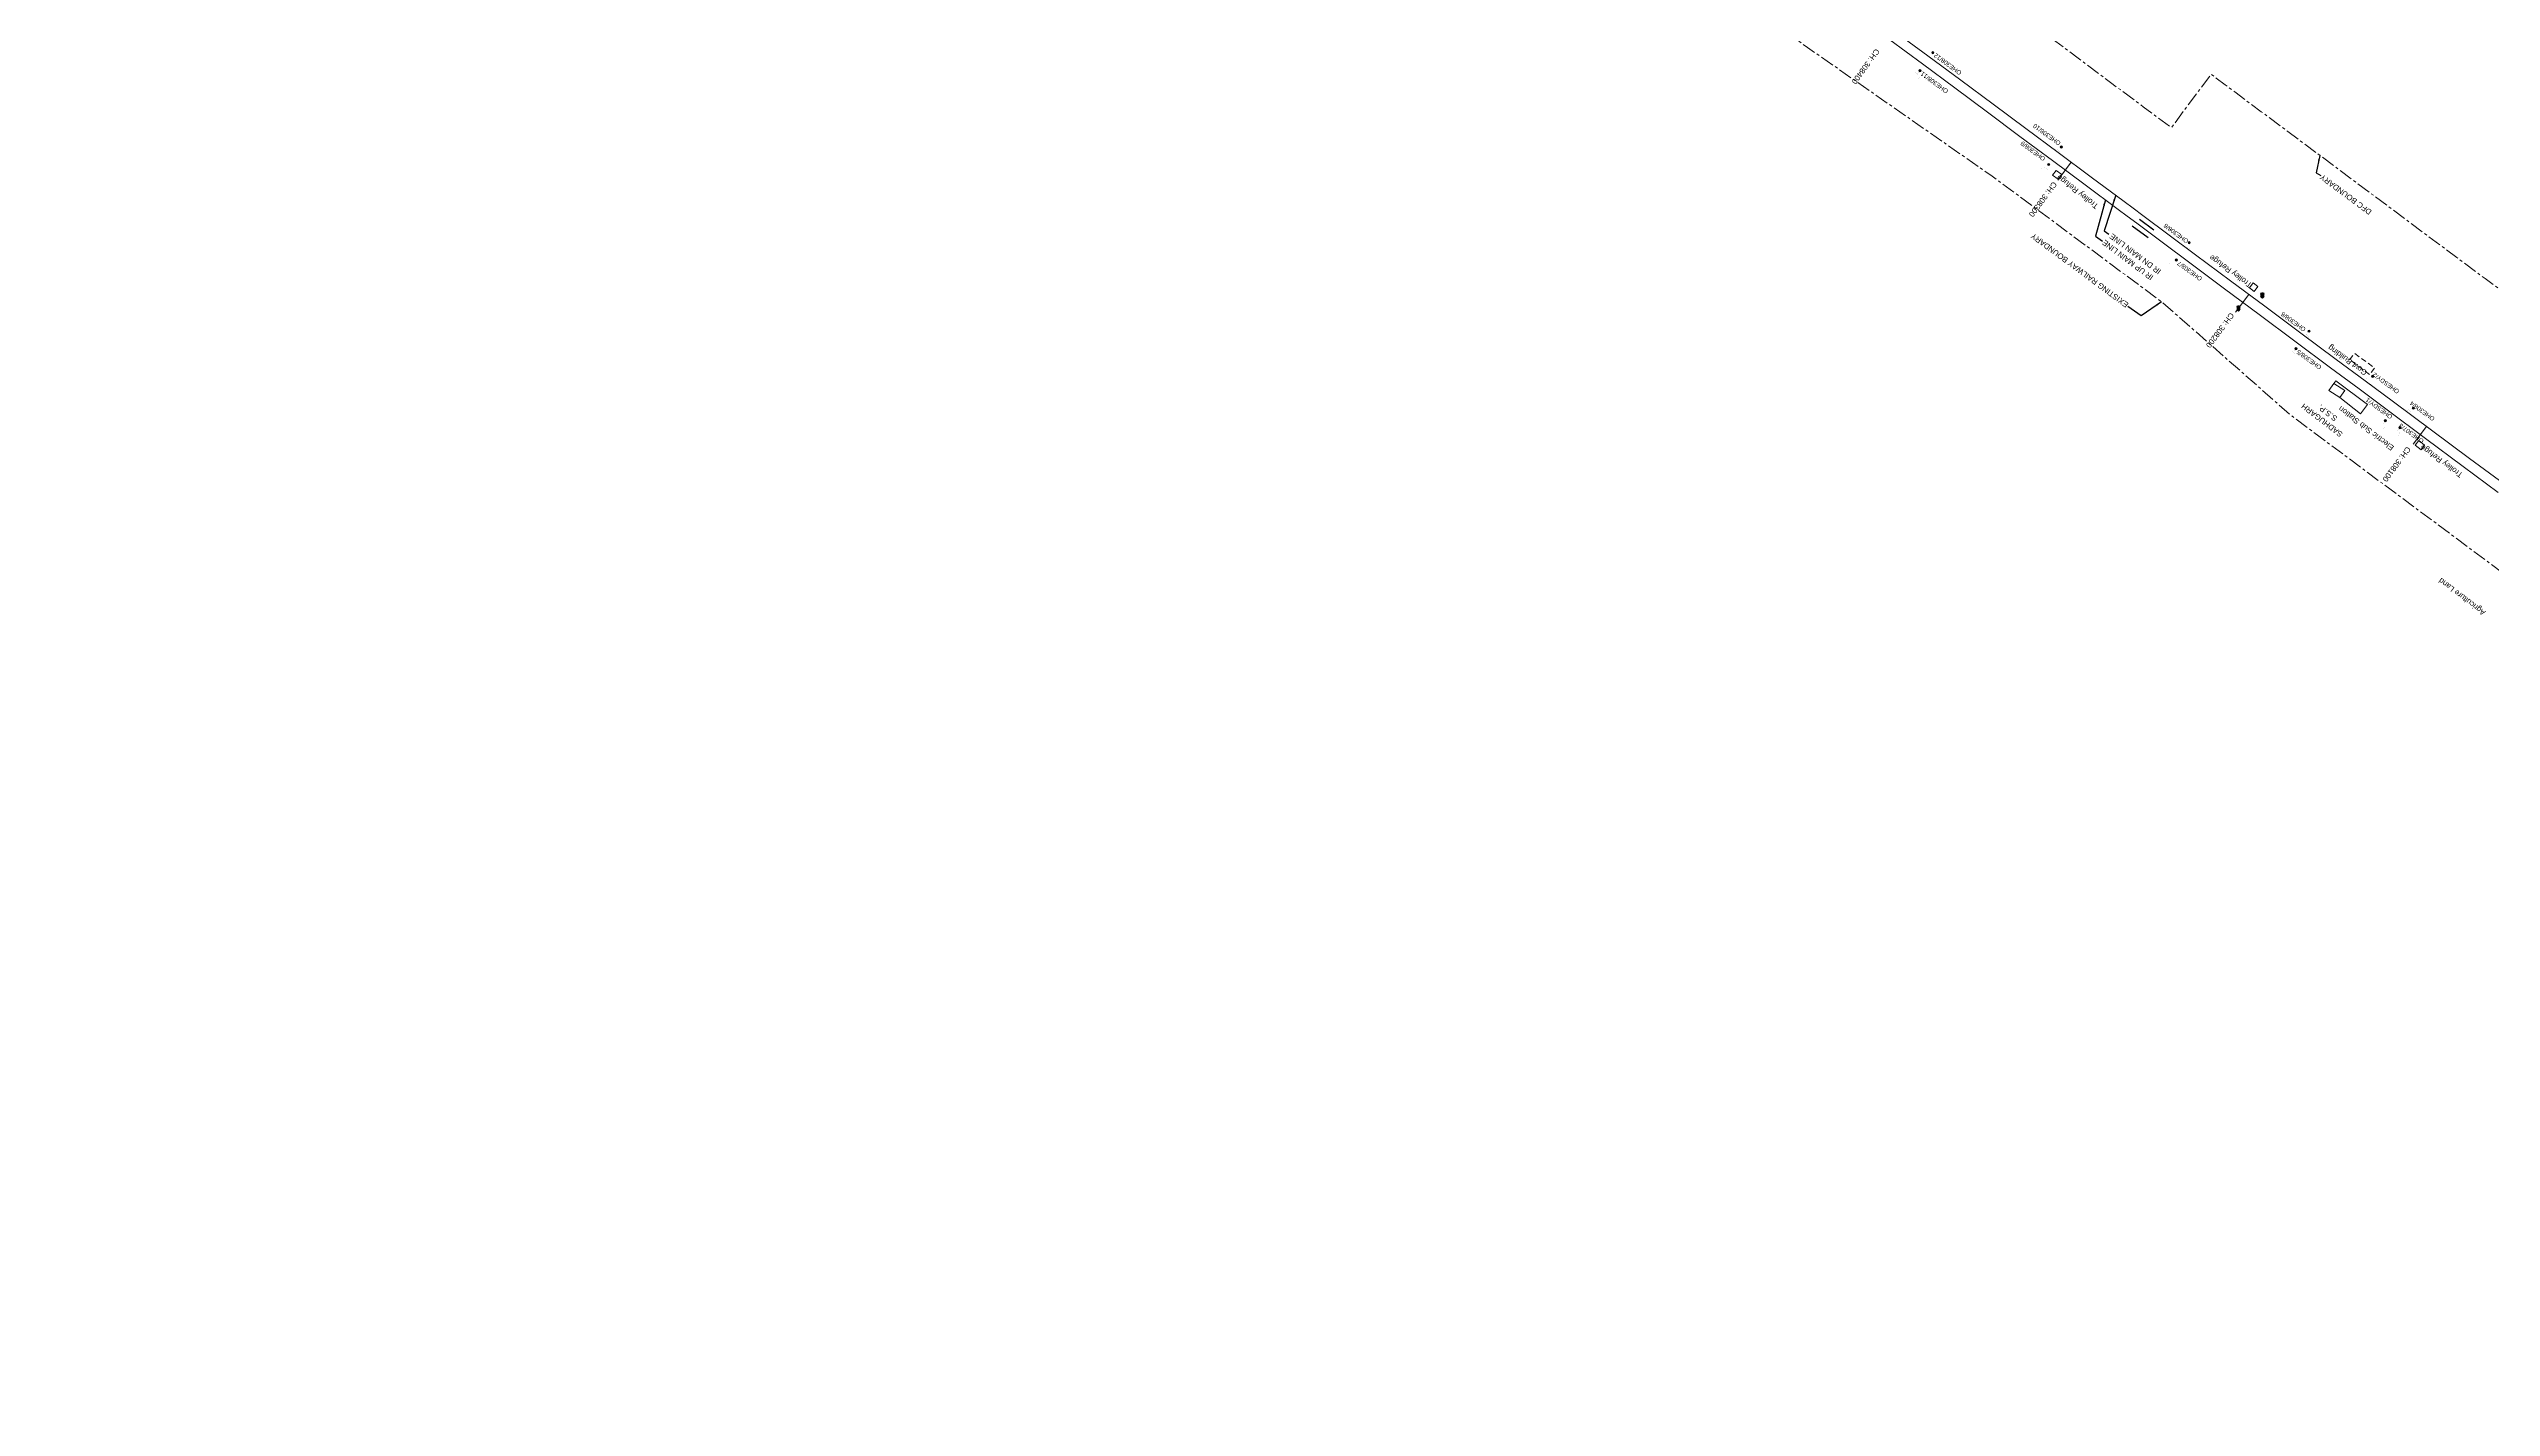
# Model space of a CAD drawing. Header units: metres. Extents: x 628572 to 650094, y 3375792 to 3391117.
# Drawn here: x 637224 to 638328, y 3384189 to 3384803 of the extents above; entities that cross this region are included whole.
import ezdxf
from ezdxf.enums import TextEntityAlignment as Align

# ---------------------------------------------------------------- set-up
doc = ezdxf.new("R2010")
doc.units = ezdxf.units.M
doc.header["$MEASUREMENT"] = 0
doc.linetypes.add('CENTER', pattern=[2, 1.25, -0.25, 0.25, -0.25])
doc.linetypes.add('DASHED', pattern=[0.75, 0.5, -0.25])
for name, color, linetype, lineweight in [('DFCC BOUNDARY', 6, 'CENTER', 0), ('Existing Chainage', 7, 'Continuous', 0), ('Existing IR Track', 143, 'Continuous', 0), ('Existing Railway Boundary', 7, 'CENTER', 0), ('Fence', 251, 'FENCELINE1', 0), ('flow direction', 7, 'Continuous', 0), ('Govt buliding', 251, 'Continuous', 0), ('OHE MAST', 8, 'Continuous', 0), ('Side Details', 251, 'Continuous', 0), ('Sign Board', 251, 'Continuous', 0), ('Text', 251, 'Continuous', 0), ('Trolley Stand', 251, 'Continuous', 0)]:
    doc.layers.add(name, color=color, linetype=linetype, lineweight=lineweight)
doc.styles.get("Standard").update_dxf_attribs({"font": 'arial.ttf'})
doc.styles.add('Style-Arial', font='arial.ttf')
doc.styles.add('Text', font='arial.ttf', dxfattribs={"height": 2})
doc.linetypes.add('FENCELINE1', pattern='A,6.35,-2.54,[133,ltypeshp.shx,S=2.54,R=0,X=-2.54,Y=0],-2.54,25.4', length=36.83)
doc.dimstyles.new('ISO-25', dxfattribs={"dimtxt": 2.5, "dimasz": 2.5, "dimexe": 1.25, "dimexo": 0.625, "dimtad": 1, "dimtxsty": 'Standard', "dimcen": 2.5, "dimadec": 0, "dimazin": 0, "dimtfac": 1, "dimtmove": 0, "dimatfit": 3, "dimfxl": 1, "dimarcsym": 0})

# ---------------------------------------------------------------- blocks, each defined once
blk = doc.blocks.new('SIG')
for color, points in [(1, [(-0.2, 0.4, 0.180295), (0, 0.3, -0.00255), (0, 0.3, -0.00255), (0, 0.3, 0.180295), (0.2, 0.4, -0.002654), (0.2, 0.4, 0.184495), (0.3, 0.7, 1.000001), (-0.3, 0.7, 0.184495), (-0.2, 0.4, -0.002654)]), (2, [(0.2, -0.2, -0.002654), (0.2, -0.2, 0.184495), (0.3, 0, 1.000001), (-0.3, 0, 0.184495), (-0.2, -0.2, -0.002654), (-0.2, -0.2, 0.180295), (0, -0.3, -0.00255), (0, -0.3, -0.00255), (0, -0.3, 0.180295)]), (3, [(0.2, -0.9, -0.002654), (0.2, -0.9, 0.184495), (0.3, -0.6, 1.000001), (-0.3, -0.6, 0.184495), (-0.2, -0.9, -0.002654), (-0.2, -0.9, 0.395599)])]:
    blk.add_hatch(color=color).paths.add_polyline_path(points)
for p, q in [((-0.3, 1), (-0.3, -0.9)), ((0.3, -0.9), (0.3, 1))]:
    blk.add_line(p, q)
at = {"flags": 128}
for points in [[(-0.3, 1), (-0.8, 1, 0.198758), (-0.4, 0.4, 0.003814), (-0.3, 0.4)], [(-0.3, 0.3), (-0.8, 0.3, 0.198758), (-0.4, -0.2, 0.003727), (-0.3, -0.3)], [(0.3, 1), (0.8, 1, -0.198758), (0.4, 0.4, -0.003814), (0.3, 0.4)], [(0.3, 0.3), (0.8, 0.3, -0.198758), (0.4, -0.2, -0.003727), (0.3, -0.3)], [(-0.3, -0.3), (-0.8, -0.3, 0.198758), (-0.4, -0.9, 0.003639), (-0.3, -0.9)], [(0.3, -0.3), (0.8, -0.3, -0.198758), (0.4, -0.9, -0.003639), (0.3, -0.9)]]:
    blk.add_lwpolyline(points, format="xyb", dxfattribs=at)
for centre, radius, start, end in [((0, 0.9), 0.324, 12.4049, 167.5951), ((0, 0.8), 0.357, 27.7578, 152.2422), ((0, -0.9), 0.324, 181.4572, 358.5428)]:
    blk.add_arc(centre, radius, start, end)
blk = doc.blocks.new('OHE MAST')
h = blk.add_hatch(color=256)
edge = h.paths.add_edge_path()
edge.add_arc((0, 0), 0.514, 0, 360)
at = {"const_width": 0.01, "flags": 128}
for points in [[(1.5, 3.5), (1.5, 2), (-1.5, 2), (-1.5, 3.5)], [(0, 2), (0, 0)]]:
    blk.add_lwpolyline(points, dxfattribs=at)
blk.add_circle((0, 0), 0.514)

msp = doc.modelspace()

# ---------------------------------------------------------------- linework, layer by layer
at = {"layer": 'DFCC BOUNDARY', "ltscale": 5, "flags": 128}
msp.add_lwpolyline([(638800.4356, 3384308.0183), (638800.0709, 3384308.2903), (638782.9098, 3384321.0311), (638765.4346, 3384334.0645), (638746.7681, 3384347.8893), (638731.6626, 3384359.1392), (638714.8066, 3384371.6463), (638702.9844, 3384380.333), (638686.8607, 3384392.3553), (638671.2432, 3384403.9352), (638654.9377, 3384416.0699), (638633.31, 3384432.0831), (638616.9435, 3384444.2364), (638598.9144, 3384457.6713), (638582.2593, 3384470.0107), (638567.7486, 3384480.8537), (638550.9406, 3384493.3327), (638542.8429, 3384499.3068), (638525.605, 3384512.1591), (638512.7428, 3384521.713), (638504.2228, 3384528.0973), (638522.1163, 3384552.1771), (638518.1846, 3384555.1232), (638514.2321, 3384558.034), (638502.8078, 3384566.537), (638489.0841, 3384576.7696), (638484.2493, 3384580.3202), (638469.0821, 3384591.6224), (638453.673, 3384603.0822), (638442.7887, 3384611.1681), (638436.9671, 3384615.5207), (638433.1239, 3384618.3643), (638422.6768, 3384626.15), (638421.7616, 3384626.841), (638416.9885, 3384630.396), (638413.1012, 3384633.2849), (638408.3574, 3384636.8252), (638390.9872, 3384649.7597), (638375.2051, 3384661.4992), (638359.3145, 3384673.3195), (638342.4009, 3384685.9192), (638325.1097, 3384698.8001), (638312.4131, 3384708.2627), (638299.5727, 3384717.8325), (638283.421, 3384729.8812), (638267.2814, 3384741.9209), (638251.6382, 3384753.5751), (638235.9993, 3384765.2261), (638224.0076, 3384774.1592), (638212.0144, 3384783.0934), (638207.7475, 3384786.2668), (638203.5953, 3384789.3812), (638201.3188, 3384791.0703), (638183.4175, 3384766.9966), (638170.7093, 3384776.4258), (638155.9545, 3384787.3756), (638141.3247, 3384798.3001), (638126.6118, 3384809.2868), (638111.8422, 3384820.247), (638097.0315, 3384831.2376), (638082.1528, 3384842.145), (638067.464, 3384852.9132), (638051.7008, 3384864.6071), (638035.8973, 3384876.3309), (638021.4774, 3384887.0878), (638006.9332, 3384897.9374), (637991.016, 3384909.7218), (637975.1911, 3384921.438), (637959.0599, 3384933.4393), (637942.934, 3384945.4368), (637927.2777, 3384957.0663), (637896.6047, 3384979.8664), (637881.4445, 3384991.1435), (637866.0852, 3385002.5538), (637850.6639, 3385014.01), (637835.2895, 3385025.4333), (637819.8923, 3385036.8737), (637804.6903, 3385048.163), (637789.5352, 3385059.4175), (637773.3954, 3385071.4282), (637757.1659, 3385083.5056), (637741.3046, 3385095.2664), (637725.4311, 3385107.0364), (637708.0351, 3385119.9738), (637693.5501, 3385130.7463), (637676.8901, 3385143.1092), (637663.2517, 3385153.2332), (637647.9996, 3385164.5636), (637617.174, 3385187.4675), (637616.877, 3385187.6879), (637600.9579, 3385199.5024), (637585.8584, 3385210.7298), (637570.6517, 3385222.0369), (637537.9694, 3385246.2774), (637522.2745, 3385257.9344), (637506.6669, 3385269.5267), (637479.5547, 3385289.98), (637466.4628, 3385299.5728), (637446.4408, 3385314.3812), (637438.6568, 3385320.3072), (637421.6722, 3385332.9187), (637405.0042, 3385345.2944), (637391.3085, 3385355.4492), (637377.8187, 3385365.4512), (637362.1473, 3385377.0924), (637346.5681, 3385388.6652), (637330.1083, 3385400.8842), (637313.6382, 3385413.1108), (637298.0148, 3385424.704), (637282.3872, 3385436.3004), (637266.9825, 3385447.7133), (637251.5791, 3385459.1253), (637235.8659, 3385470.8031), (637220.0563, 3385482.5526), (637205.6315, 3385493.266), (637191.1464, 3385504.0243), (637174.5115, 3385516.3649), (637157.9133, 3385528.6782), (637120.7262, 3385556.2716), (637104.0968, 3385568.6199), (637087.4257, 3385580.9991), (637070.6661, 3385593.4508), (637053.8324, 3385605.9673), (637034.2942, 3385620.4796), (637014.7653, 3385634.9851), (636998.1564, 3385647.3079), (636981.6015, 3385659.5906), (636969.1935, 3385668.7954), (636949.2535, 3385683.5931), (636936.4575, 3385693.0907), (636916.0981, 3385708.2022), (636899.9485, 3385720.1875), (636883.8755, 3385732.116), (636866.7664, 3385744.807), (636849.7275, 3385757.446), (636833.4569, 3385769.5225), (636817.1829, 3385781.6015), (636801.7437, 3385793.0709), (636786.3029, 3385804.5415), (636767.6725, 3385818.3509), (636749.0781, 3385832.1337), (636730.7948, 3385845.6945), (636712.5357, 3385859.2373), (636690.971, 3385875.2246), (636669.5582, 3385891.0993), (636647.3051, 3385907.5924), (636636.2611, 3385915.7926), (636652.5971, 3385937.795)], dxfattribs=at)
at = {"layer": 'Existing Chainage', "color": 7, "linetype": 'Continuous', "lineweight": 13, "flags": 128}
for points in [[(638132.1562, 3384743.2684), (638138.1045, 3384751.3069)], [(638212.4087, 3384683.6463), (638218.3758, 3384691.6709)], [(638292.6801, 3384624.0023), (638298.6435, 3384632.0296)]]:
    msp.add_lwpolyline(points, dxfattribs=at)
at = {"layer": 'Existing IR Track', "flags": 128}
for points in [[(638331.0393, 3384602.1243), (638315.1484, 3384613.9448), (638298.1931, 3384626.5755), (638280.9022, 3384639.4562), (638268.1923, 3384648.9287), (638255.3519, 3384658.4985), (638239.1741, 3384670.5667), (638223.0344, 3384682.6065), (638207.4282, 3384694.2331), (638191.7893, 3384705.8841), (638179.8001, 3384714.8153), (638167.807, 3384723.7494), (638163.4658, 3384726.9781), (638159.3466, 3384730.0677), (638144.491, 3384741.0903), (638129.6806, 3384752.0813), (638114.9985, 3384763.0449), (638100.3383, 3384773.9922), (638085.6218, 3384784.913), (638070.9139, 3384795.8274), (638056.1384, 3384806.6591)], [(638333.8354, 3384605.8881), (638318.1185, 3384617.5616), (638300.9643, 3384630.3055), (638283.7279, 3384643.1105), (638270.9302, 3384652.6114), (638257.8884, 3384662.2936), (638241.8747, 3384674.1992), (638225.6189, 3384686.2849), (638210.0984, 3384697.826), (638194.3383, 3384709.5451), (638182.4668, 3384718.4016), (638170.5592, 3384727.2849), (638166.088, 3384730.5555), (638162.0542, 3384733.587), (638147.1212, 3384744.6348), (638132.1751, 3384755.6946), (638117.6111, 3384766.5569), (638102.8243, 3384777.5854), (638088.2304, 3384788.4255), (638073.3774, 3384799.4578), (638058.7297, 3384810.1677)]]:
    msp.add_lwpolyline(points, dxfattribs=at)
at = {"layer": 'Existing Railway Boundary', "ltscale": 5, "flags": 128}
msp.add_lwpolyline([(631983.38, 3389039.032), (631997.7807, 3389029.4226), (631998.0481, 3389028.4172), (632017.689, 3389013.381), (632054.7643, 3388986.9088), (632106.6339, 3388955.856), (632154.9467, 3388925.0992), (632230.8669, 3388875.9972), (632261.2753, 3388857.0709), (632290.5359, 3388840.2738), (632385.6616, 3388776.6365), (632400.5735, 3388766.5357), (632397.5375, 3388762.1235), (632395.5364, 3388759.1088), (632389.2973, 3388750.367), (632386.7075, 3388746.9674), (632380.0799, 3388739.4039), (632361.8258, 3388715.063), (632365.1364, 3388712.5802), (632373.8273, 3388706.8724), (632388.4278, 3388697.2834), (632403.5607, 3388687.3436), (632418.7904, 3388677.3402), (632434.5002, 3388667.0345), (632450.2517, 3388656.7014), (632466.7864, 3388645.8571), (632483.3195, 3388635.0137), (632501.7611, 3388622.9148), (632520.2525, 3388610.7831), (632536.8197, 3388599.9238), (632553.3588, 3388589.0829), (632565.8495, 3388580.885), (632578.4671, 3388572.604), (632596.9196, 3388560.5289), (632615.4939, 3388548.3741), (632635.6038, 3388535.295), (632652.8405, 3388523.9973), (632669.9946, 3388512.743), (632686.4084, 3388501.9869), (632696.8068, 3388495.1588), (632732.8678, 3388550.0585), (632815.552, 3388494.313), (632865.8266, 3388462.6693), (632954.7858, 3388408.1832), (633025.1519, 3388369.9037), (633056.7277, 3388353.8904), (633065.1399, 3388349.0145), (633088.5914, 3388328.9973), (633152.5885, 3388273.22), (633202.5468, 3388242.3953), (633264.4413, 3388204.6969), (633318.529, 3388171.7998), (633353.1394, 3388148.7029), (633406.9301, 3388112.3266), (633420.502, 3388103.4378), (633436.8123, 3388092.7008), (633466.2362, 3388073.356), (633479.8402, 3388064.4269), (633497.3225, 3388052.9837), (633514.7073, 3388041.6043), (633531.7969, 3388030.3277), (633546.129, 3388020.9518), (633562.4852, 3388010.2117), (633576.5949, 3388000.9466), (633594.4174, 3387989.2137), (633606.8568, 3387981.0241), (633607.7091, 3387982.3188), (633610.8424, 3387980.256), (633626.8506, 3387969.7582), (633642.9494, 3387959.201), (633660.1619, 3387947.8844), (633677.4438, 3387936.5221), (633693.0899, 3387926.2037), (633708.7685, 3387915.8637), (633726.0343, 3387904.4973), (633743.3468, 3387893.1002), (633758.2779, 3387883.3197), (633773.1647, 3387873.5681), (633789.2894, 3387862.9617), (633805.4356, 3387852.3412), (633820.4764, 3387842.4668), (633835.4704, 3387832.6232), (633852.0416, 3387821.7432), (633886.4734, 3387799.1411), (633904.4207, 3387787.3621), (633919.3393, 3387777.5707), (633934.3023, 3387767.7502), (633949.6629, 3387757.6969), (633964.9235, 3387747.7091), (633980.0551, 3387737.7098), (633995.2041, 3387727.6988), (634012.3387, 3387716.4289), (634029.3333, 3387705.2512), (634045.5362, 3387694.5849), (634061.6293, 3387683.9862), (634078.9907, 3387672.5929), (634096.3149, 3387661.224), (634113.1506, 3387650.1721), (634130.0059, 3387639.1072), (634145.8823, 3387628.6414), (634161.8963, 3387618.085), (634177.8703, 3387607.6107), (634193.7633, 3387597.1895), (634209.9993, 3387586.506), (634226.097, 3387575.9134), (634243.1652, 3387564.6955), (634260.1615, 3387553.5249), (634275.6177, 3387543.3646), (634291.1318, 3387533.1662), (634296.8083, 3387529.4449), (634291.9143, 3387522.0113), (634301.9583, 3387515.4268), (634317.7028, 3387505.1053), (634344.1271, 3387487.7818), (634370.6963, 3387470.3636), (634386.1901, 3387460.3813), (634401.9429, 3387450.229), (634426.4972, 3387434.0857), (634451.3792, 3387417.727), (634475.9114, 3387401.5928), (634500.3759, 3387385.5031), (634523.6732, 3387370.1555), (634547.0997, 3387354.7227), (634564.8006, 3387343.068), (634582.571, 3387331.3674), (634601.3879, 3387318.9723), (634620.2858, 3387306.5238), (634639.3106, 3387294.0156), (634658.1243, 3387281.6461), (634679.4814, 3387267.2836), (634702.026, 3387254.0413), (634712.9167, 3387246.4104), (634726.0042, 3387238.4627), (634737.8854, 3387230.0656), (634750.9438, 3387221.7267), (634764.9008, 3387212.4131), (634775.612, 3387204.6159), (634789.3703, 3387195.959), (634801.4607, 3387188.869), (634814.7172, 3387180.8194), (634815.4987, 3387180.2694), (634827.9598, 3387171.3498), (634840.5994, 3387164.128), (634854.2176, 3387155.5292), (634871.8787, 3387143.9515), (634877.6173, 3387139.7695), (634887.5373, 3387132.4757), (634902.4262, 3387121.5277), (634921.3448, 3387107.4791), (634940.6674, 3387093.1306), (634962.2421, 3387077.0753), (634984.1126, 3387060.8), (635000.5185, 3387048.6195), (635017.0238, 3387036.3652), (635035.7455, 3387022.426), (635054.4369, 3387008.5092), (635082.1937, 3386987.9155), (635109.8573, 3386967.3911), (635134.2436, 3386949.2611), (635158.5309, 3386931.2047), (635180.7563, 3386914.7058), (635202.7867, 3386898.3516), (635206.1213, 3386895.8016), (635211.1242, 3386892.0437), (635230.1367, 3386877.9281), (635249.207, 3386863.7701), (635270.9723, 3386847.61), (635292.819, 3386831.3895), (635313.1117, 3386816.3456), (635333.3618, 3386801.3334), (635352.372, 3386787.2182), (635371.5331, 3386772.9909), (635390.4616, 3386758.9197), (635409.8226, 3386744.527), (635427.2062, 3386731.6093), (635445.0434, 3386718.3546), (635461.6171, 3386706.0794), (635478.4695, 3386693.5976), (635493.4196, 3386682.4884), (635508.6023, 3386671.2062), (635518.0063, 3386664.2196), (635527.5618, 3386657.1206), (635543.461, 3386645.2907), (635559.7145, 3386633.1978), (635591.676, 3386610.2688), (635606.0755, 3386599.5015), (635620.6466, 3386588.6057), (635636.5434, 3386576.7606), (635652.3995, 3386564.9458), (635668.2493, 3386553.1365), (635683.9787, 3386541.4169), (635700.2614, 3386528.9886), (635716.7419, 3386516.4094), (635732.9183, 3386504.3569), (635749.0007, 3386492.3748), (635764.9276, 3386480.5277), (635780.91, 3386468.6394), (635796.8963, 3386456.7694), (635812.8908, 3386444.8934), (635829.3631, 3386432.6938), (635845.7912, 3386420.527), (635861.6814, 3386408.7334), (635877.6317, 3386396.8953), (635893.2055, 3386385.3425), (635908.8769, 3386373.7174), (635925.058, 3386361.6972), (635941.2668, 3386349.6564), (635956.6865, 3386338.1889), (635972.0823, 3386326.7391), (635987.7899, 3386315.0493), (636003.5308, 3386303.3347), (636019.0977, 3386291.765), (636034.6476, 3386280.2079), (636050.7681, 3386268.2256), (636066.8961, 3386256.2378), (636083.1084, 3386244.1987), (636099.3561, 3386232.1333), (636114.134, 3386221.1471), (636147.8198, 3386196.1265), (636166.7058, 3386182.1085), (636182.4635, 3386170.4111), (636198.2037, 3386158.7268), (636214.3364, 3386146.7471), (636230.3919, 3386134.8247), (636230.9614, 3386134.4025), (636228.154, 3386130.995), (636300.9317, 3386076.4069), (636382.1931, 3386014.4435), (636463.0816, 3385952.0584), (636544.2755, 3385889.3268), (636568.8921, 3385871.1182), (636613.4471, 3385839.7025), (636628.0709, 3385853.6506), (636650.5128, 3385835.4717), (636693.9069, 3385800.1065), (636686.7095, 3385790.4003), (636696.0629, 3385782.3378), (636710.473, 3385769.9165), (636766.0138, 3385726.4206), (636849.4668, 3385668.9836), (636931.64, 3385608.8479), (637013.8419, 3385548.1951), (637096.6082, 3385488.6336), (637121.9489, 3385470.2058), (637176.9181, 3385426.1737), (637258.1753, 3385363.4078), (637340.1494, 3385301.7514), (637422.2947, 3385241.0852), (637447.0788, 3385223.2045), (637528.2227, 3385160.8768), (637610.9552, 3385100.7612), (637694.8717, 3385041.953), (637753.3499, 3385002.2846), (637771.5944, 3384989.982), (637771.5944, 3384979.4924), (637852.0915, 3384922.0343), (637935.0162, 3384862.0714), (637993.4351, 3384821.4573), (638019.0158, 3384803.2052), (638102.4107, 3384745.0584), (638178.9785, 3384688.3398), (638237.6603, 3384636.8079), (638344.701, 3384557.2221), (638427.4112, 3384496.8586), (638508.4228, 3384435.5926), (638565.3238, 3384391.9743), (638589.782, 3384373.2765), (638631.8324, 3384337.8543), (638619.2503, 3384320.7689), (638700.6253, 3384258.2275), (638758.2306, 3384210.1286), (638748.4263, 3384194.4881), (638832.9819, 3384135.241), (638898.2751, 3384089.8354), (638910.685, 3384104.7359), (638994.0238, 3384045.8483), (639077.2216, 3383986.384), (639102.1383, 3383968.0886), (639159.8745, 3383926.5901), (639184.8741, 3383908.5552), (639242.6613, 3383867.4991), (639268.1519, 3383849.1332), (639327.9549, 3383811.5106), (639354.2186, 3383795.0507), (639414.5653, 3383756.9689), (639440.0428, 3383739.3736), (639498.3493, 3383699.1058), (639523.8465, 3383681.6785), (639574.9736, 3383646.7331), (639583.1624, 3383652.0276), (639689.1575, 3383571.5368), (639770.3529, 3383510.1038), (639826.8338, 3383467.0843), (639851.6063, 3383448.3401), (639907.8381, 3383405.1303), (639928.7552, 3383389.2727), (639932.4136, 3383385.8226), (639987.4639, 3383341.8457), (640012.7135, 3383323.0928), (640093.1273, 3383262.0565), (640171.8725, 3383196.1592), (640228.3322, 3383153.381), (640311.5957, 3383095.2106), (640394.8641, 3383036.2274), (640477.4145, 3382977.0386), (640559.1827, 3382915.4685), (640665.4567, 3382835.3045), (640720.6935, 3382789.5682), (640744.1896, 3382769.9043), (640801.5333, 3382727.7921), (640884.497, 3382668.355), (640967.4181, 3382609.4811), (641049.3321, 3382547.9775), (641130.842, 3382487.0083), (641212.6929, 3382426.3203), (641295.2397, 3382366.2732), (641377.1032, 3382305.6407), (641458.6913, 3382244.4694), (641539.788, 3382182.3426), (641622.1383, 3382122.0097), (641702.364, 3382062.6427), (641784.5528, 3382001.6936), (641867.0132, 3381941.5198), (641973.939, 3381862.1361), (642047.1447, 3381806.5386), (642111.3474, 3381756.247), (642135.5451, 3381737.1522), (642191.6481, 3381692.8805), (642216.3665, 3381674.0919), (642297.8377, 3381612.4104), (642380.4062, 3381552.4772), (642463.3246, 3381492.4122), (642545.7114, 3381431.7783), (642627.5896, 3381371.9523), (642710.042, 3381311.7191), (642794.2249, 3381254.3826), (642875.8129, 3381193.2771), (642956.3456, 3381130.3141), (643036.4583, 3381067.3443), (643117.185, 3381004.8095), (643172.4593, 3380960.8682), (643197.158, 3380942.1115), (643255.3116, 3380901.5691), (643282.0179, 3380885.9855), (643340.0019, 3380844.3971), (643414.9945, 3380785.1482), (643451.8986, 3380756.7808), (643532.8037, 3380694.4612), (643535.2972, 3380692.6635), (643551.2784, 3380680.8194), (643567.3357, 3380668.919), (643583.0638, 3380657.2952), (643598.7082, 3380645.7333), (643614.3081, 3380634.1892), (643630.1523, 3380622.4653), (643650.0814, 3380608.0318), (643669.585, 3380593.9065), (643682.7179, 3380584.1884), (643695.5222, 3380574.7117), (643709.3225, 3380564.4893), (643722.9637, 3380554.3847), (643737.887, 3380543.3483), (643752.8235, 3380532.3022), (643768.2592, 3380520.8389), (643783.7331, 3380509.3472), (643799.7855, 3380497.4973), (643815.9413, 3380485.5714), (643832.7782, 3380473.1288), (643849.7289, 3380460.6021), (643866.059, 3380448.5159), (643882.3496, 3380436.4589), (643898.3816, 3380424.7148), (643914.2305, 3380413.1048), (643929.3278, 3380401.9147), (643944.4267, 3380390.7231), (643959.7518, 3380379.1349), (643975.3902, 3380367.3097), (643987.907, 3380358.1055), (644000.1603, 3380349.0958), (644017.4569, 3380336.3184), (644034.4669, 3380323.7528), (644046.4455, 3380314.9727), (644249.4258, 3380165.3983), (644621.007, 3379887.6965), (644676.9944, 3379845.4482), (644702.8645, 3379825.9912), (644738.6024, 3379799.4801), (644742.2817, 3379796.7418), (644771.2557, 3379773.8192), (644804.6479, 3379750.2058), (644834.554, 3379728.6172), (644848.5372, 3379718.5093), (644863.2911, 3379707.9396), (644878.1999, 3379697.2589), (644893.8111, 3379686.127), (644909.381, 3379675.0245), (644918.4816, 3379668.5863), (644935.1691, 3379656.7791), (644907.7997, 3379620.3367), (644936.8456, 3379598.666), (644961.4527, 3379618.4234), (645145.9779, 3379481.4776), (645154.4712, 3379493.1591), (645276.7247, 3379402.534), (645270.2115, 3379393.7381), (645468.3754, 3379252.8811), (645478.6859, 3379267.1096), (645498.5589, 3379252.3702), (645510.5872, 3379243.9988), (645510.5872, 3379243.9988), (645531.3517, 3379228.922), (645544.8911, 3379218.91), (645549.0311, 3379215.8257)], dxfattribs=at)
at = {"layer": 'Fence', "color": 7}
for points in [[(638256.7757, 3384651.3903), (638257.6624, 3384652.5458)], [(638257.6624, 3384652.5458), (638271.9938, 3384641.9692), (638268.8508, 3384637.712), (638259.5484, 3384645.1477)]]:
    msp.add_lwpolyline(points, dxfattribs=at)
at = {"layer": 'Govt buliding', "color": 88, "linetype": 'DASHED', "ltscale": 5, "flags": 128}
msp.add_lwpolyline([(638272.9395, 3384655.517), (638263.8631, 3384662.1482), (638266.1268, 3384665.021), (638275.2035, 3384658.3895), (638272.9395, 3384655.517)], close=True, dxfattribs=at)
at = {"layer": 'Govt buliding', "color": 7, "flags": 128}
msp.add_lwpolyline([(638254.5194, 3384648.2886), (638256.7626, 3384651.3793), (638261.8047, 3384648.2494), (638259.5484, 3384645.1477), (638254.5194, 3384648.2886)], close=True, dxfattribs=at)
at = {"layer": 'Trolley Stand', "flags": 128}
for points in [[(638133.859, 3384745.7715), (638132.1772, 3384743.7312), (638129.6374, 3384745.5802), (638131.3196, 3384747.621), (638133.859, 3384745.7715)], [(638220.8654, 3384692.9602), (638222.4867, 3384695.2246), (638220.3623, 3384696.8586), (638218.7407, 3384694.5938), (638220.8654, 3384692.9602)], [(638296.2102, 3384621.4241), (638293.5462, 3384623.5793), (638295.15, 3384625.6558), (638297.8142, 3384623.5005), (638296.2102, 3384621.4241)]]:
    msp.add_lwpolyline(points, close=True, dxfattribs=at)

# ---------------------------------------------------------------- block references
at = {"layer": 'OHE MAST', "color": 2, "rotation": 143.3908318566117}
for p in [(638075.6244, 3384800.8066), (638069.8042, 3384792.7642), (638127.9618, 3384750.3185), (638133.6377, 3384758.2204), (638185.6337, 3384707.2462), (638191.4319, 3384715.0241), (638245.6043, 3384675.0451), (638239.6476, 3384667.0918), (638274.2721, 3384654.6528), (638292.719, 3384640.2478), (638280.1015, 3384634.5536), (638286.6563, 3384631.4528)]:
    msp.add_blockref('OHE MAST', p, dxfattribs=at)
at = {"layer": 'Sign Board', "linetype": 'Continuous', "xscale": 0.9997814889991182, "yscale": 0.9997814889991182, "zscale": 0.9997814889991182, "rotation": 359.8566811297493}
for p in [(638213.7038, 3384685.2917), (638224.5112, 3384691.1974)]:
    msp.add_blockref('SIG', p, dxfattribs=at)

# ---------------------------------------------------------------- texts
at = {"layer": 'DFCC BOUNDARY', "linetype": 'Continuous', "ltscale": 5}
msp.add_text('DFC BOUNDARY', height=2.5, rotation=143.5, dxfattribs=at).set_placement((638250.9419, 3384745.0274), align=Align.MIDDLE_RIGHT)
at = {"layer": 'Existing Chainage', "color": 7, "lineweight": 0, "char_height": 2.5, "attachment_point": 4, "line_spacing_factor": 0.6, "style": 'Style-Arial'}
for s, insert, rotation in [('CH: 308400', (638050.7458, 3384802.1376), 233.8270132), ('CH: 308300', (638130.8914, 3384742.0799), 233.4994048), ('CH: 308200', (638210.9371, 3384682.9213), 233.3654808), ('CH: 308100', (638290.7166, 3384622.4086), 233.3911677)]:
    msp.add_mtext(s, dxfattribs=dict(at, insert=insert, rotation=rotation))
at = {"layer": 'Existing IR Track', "color": 7, "lineweight": 0}
for s, p in [('IR DN MAIN LINE', (638155.939, 3384718.3476)), ('IR UP MAIN LINE', (638152.5926, 3384715.5192))]:
    msp.add_text(s, height=2.5, rotation=143, dxfattribs=at).set_placement(p, align=Align.MIDDLE_RIGHT)
at = {"layer": 'Existing Railway Boundary', "linetype": 'Continuous', "ltscale": 5}
msp.add_text('EXISTING RAILWAY BOUNDARY', height=2.5, rotation=143.5, dxfattribs=at).set_placement((638121.0853, 3384719.4738), align=Align.RIGHT)
at = {"layer": 'OHE MAST'}
for s, p in [('OHE308/12', (638077.0203, 3384800.7497)), ('OHE308/11', (638070.9924, 3384792.4566)), ('OHE308/10', (638121.8213, 3384768.9191)), ('OHE308/9', (638116.1477, 3384761.0128)), ('OHE308/8', (638180.8257, 3384723.806)), ('OHE308/7', (638186.9529, 3384706.8424)), ('OHE308/6', (638233.7728, 3384683.9204)), ('OHE308/5', (638240.8856, 3384666.7921)), ('OHESDY/2', (638275.1867, 3384656.5217)), ('OHESDY/1', (638272.0592, 3384645.0995)), ('OHE308/4', (638292.0379, 3384643.5718)), ('OHE307/3', (638287.0953, 3384633.4981))]:
    msp.add_text(s, height=2, rotation=144, dxfattribs=at).set_placement(p, align=Align.RIGHT)
at = {"layer": 'Side Details'}
msp.add_text('Agriculture Land', height=2.5, rotation=142.7119953, dxfattribs=at).set_placement((638325.5613, 3384548.3689))
at = {"layer": 'Text', "style": 'Text'}
for rotation, p in [(141.9394218, (638150.7005, 3384731.9888)), (144.2450333, (638220.0757, 3384696.4584)), (143.9352762, (638315.3053, 3384610.6358))]:
    msp.add_text('Trolley Refuge', height=2.5, rotation=rotation, dxfattribs=at).set_placement(p)
at = {"layer": 'Text', "color": 88, "style": 'Text'}
msp.add_text('Govt Building', height=2.5, rotation=144.1930356, dxfattribs=at).set_placement((638262.9396, 3384661.9084), align=Align.MIDDLE_CENTER)
at = {"layer": 'Text', "color": 7, "style": 'Text'}
msp.add_text('Electric Sub Station', height=2.5, rotation=142.4879226, dxfattribs=at).set_placement((638284.2238, 3384622.8732))
at = {"layer": 'Text', "color": 7, "insert": (638261.9144, 3384625.1835), "char_height": 2.5, "width": 27.897842, "attachment_point": 1, "rotation": 142.4879226, "style": 'Text'}
msp.add_mtext('\\pi3.0101;SADHUGARH \\P\\pi9.2294;S.S.P.', dxfattribs=at)

# ---------------------------------------------------------------- leaders
at = {"layer": 'DFCC BOUNDARY', "linetype": 'Continuous', "lineweight": 0, "ltscale": 5}
msp.add_leader([(638250.475, 3384754.4417), (638248.8566, 3384746.5625), (638250.9232, 3384745.3177)], dimstyle='ISO-25', override={"dimtxt": 3, "dimtad": 0, "dimdec": 3, "dimzin": 2, "dimtdec": 3}, dxfattribs=at)
at = {"layer": 'Existing IR Track', "color": 7, "lineweight": 0}
for points in [[(638153.6168, 3384734.3191), (638149.0591, 3384717.9714), (638152.2136, 3384715.6389)], [(638158.2396, 3384736.4091), (638153.0418, 3384720.3475), (638155.0863, 3384718.8358)]]:
    msp.add_leader(points, dimstyle='ISO-25', override={"dimtxt": 3, "dimtad": 0}, dxfattribs=at)
at = {"layer": 'Existing Railway Boundary', "linetype": 'Continuous', "ltscale": 5}
msp.add_leader([(638178.9785, 3384688.3398), (638169.7029, 3384681.8942), (638163.7134, 3384686.1719)], dimstyle='ISO-25', override={"dimtxt": 3, "dimasz": 2.5, "dimgap": 0.625, "dimtad": 0, "dimdec": 3, "dimzin": 2, "dimtdec": 3}, dxfattribs=at)
at = {"layer": 'flow direction', "lineweight": 0}
for points in [[(638165.7454, 3384722.5918), (638172.9128, 3384717.2964)], [(638175.5108, 3384720.6566), (638169.0059, 3384725.4604)]]:
    msp.add_leader(points, dimstyle='ISO-25', override={"dimtxt": 0.5, "dimasz": 2, "dimtad": 0}, dxfattribs=at)

doc.saveas('drawing.dxf')
